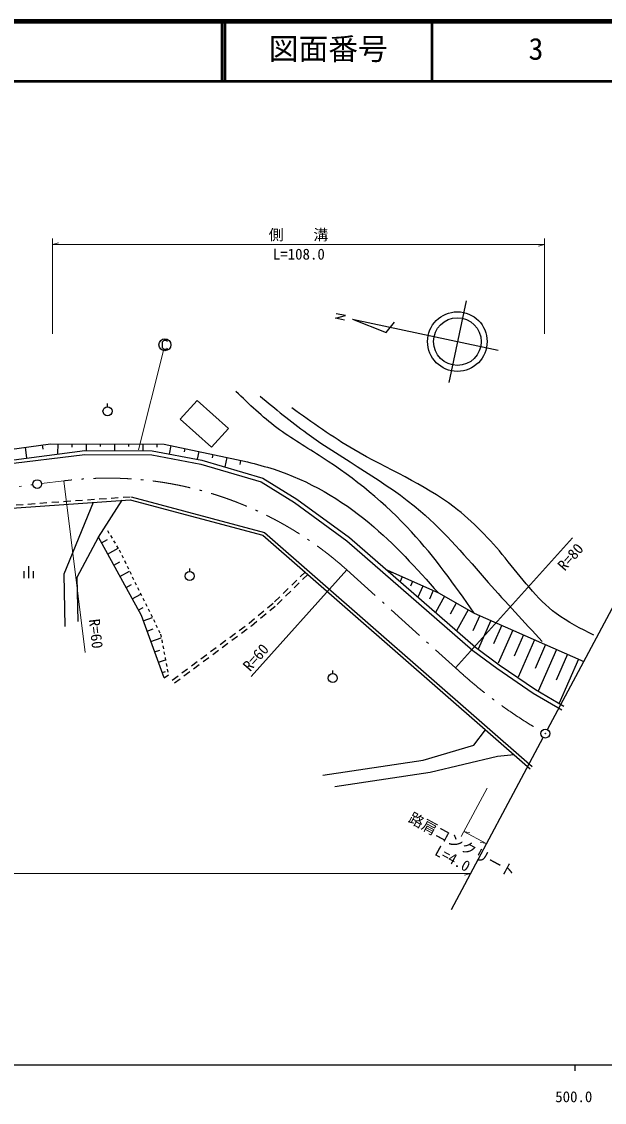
# Model space of a CAD drawing. Units: millimetres, scale not verified. Extents: x 40000 to 680000, y 20000 to 380000.
# Drawn here: x 475150 to 572979, y 198715 to 380000 of the extents above; entities that cross this region are included whole.
import ezdxf
from ezdxf.enums import TextEntityAlignment as Align

# ---------------------------------------------------------------- set-up
doc = ezdxf.new("R2010")
doc.units = ezdxf.units.MM
doc.header["$LTSCALE"] = 1000
for name, pattern in [('USER1', [1, 0.5, -0.5]), ('USER2', [2, 1.2, -0.8]), ('USER4', [10, 6.4, -1.6, 0.4, -1.6])]:
    doc.linetypes.add(name, pattern=pattern)
for name, color, linetype, lineweight in [('M-BGD', 7, 'Continuous', 25), ('M-BMK', 2, 'USER4', 13), ('M-OTRS', 6, 'Continuous', 25), ('M-STR-HTXT', 7, 'Continuous', 13), ('M-STR-STRC', 7, 'Continuous', 25), ('M-TTL', 2, 'Continuous', 140), ('M-TTL-BAND', 7, 'Continuous', 25), ('M-TTL-LINE', 7, 'Continuous', 50)]:
    doc.layers.add(name, color=color, linetype=linetype, lineweight=lineweight)
doc.layers.add('M-BMK-SRVR', color=3, linetype='Continuous')
doc.layers.add('M-TTL-TXT', color=7, linetype='Continuous')
doc.styles.add('ＭＳ ゴシック', font='')
doc.styles.get('ＭＳ ゴシック').set_extended_font_data('MS Gothic')

# ---------------------------------------------------------------- blocks, each defined once
blk = doc.blocks.new('MARK5C10L10W1')
at = {"color": 3, "linetype": 'Continuous', "lineweight": 25}
blk.add_circle((0, 0), 0.05, dxfattribs=at)
blk = doc.blocks.new('MARK28C15L14W1')
at = {"color": 7, "linetype": 'Continuous', "lineweight": 13}
blk.add_line((0, 0), (0.014, -0.05), dxfattribs=at)
blk = doc.blocks.new('MARK1119C15L7W1')
at = {"color": 7, "linetype": 'Continuous', "lineweight": 25}
blk.add_line((0, 0.024), (0, 0.05), dxfattribs=at)
blk.add_circle((0, -0.014), 0.038, dxfattribs=at)
blk = doc.blocks.new('MARK1085C15L13W1')
at = {"color": 7, "linetype": 'Continuous', "lineweight": 25}
blk.add_lwpolyline([(0.022, 0.024), (0.018, 0.03), (0.01, 0.036), (-0.008, 0.036), (-0.016, 0.03), (-0.022, 0.022), (-0.022, -0.022), (-0.016, -0.03), (-0.008, -0.036), (0.01, -0.036), (0.018, -0.032), (0.022, -0.026)], dxfattribs=at)
blk.add_circle((0, 0), 0.05, dxfattribs=at)

msp = doc.modelspace()

# ---------------------------------------------------------------- linework, layer by layer
at = {"layer": 'M-BGD'}
for p, q in [((549751, 333175), (546840, 319481)), ((530689, 330071), (536350, 327845)), ((530689, 330071), (555143, 324872)), ((536350, 327845), (537744, 329594)), ((475741, 308598), (475991, 306796)), ((478591, 308993), (478692, 308263)), ((481206, 309188), (481202, 307478)), ((483586, 309182), (483585, 308625)), ((485966, 309177), (485964, 308071)), ((488347, 309172), (488346, 308726)), ((490727, 309167), (490725, 308044)), ((493108, 309162), (493107, 308709)), ((495488, 309157), (495486, 308017)), ((497868, 309152), (497867, 308635)), ((500227, 308899), (499922, 307471)), ((502565, 308398), (502447, 307849)), ((471706, 306236), (485748, 308072)), ((504902, 307897), (504621, 306581)), ((507240, 307397), (507119, 306831)), ((509577, 306896), (509238, 305311)), ((511915, 306395), (511764, 305693)), ((488553, 292571), (489566, 293126)), ((489584, 290692), (491355, 291664)), ((476300, 288643), (476300, 286643)), ((490615, 288813), (491642, 289377)), ((475500, 287843), (475500, 286643)), ((477100, 287843), (477100, 286643)), ((491645, 286935), (493274, 287828)), ((537301, 287636), (537230, 287475)), ((539036, 286865), (538680, 286065)), ((492676, 285056), (493603, 285565)), ((540770, 286095), (540415, 285294)), ((542505, 285324), (541675, 283457)), ((493707, 283178), (495167, 283979)), ((544239, 284554), (543599, 283113)), ((546112, 283606), (544602, 280909)), ((494738, 281299), (495563, 281752)), ((548123, 282480), (547076, 280610)), ((550134, 281355), (548153, 277817)), ((495570, 279490), (497100, 280048)), ((552060, 280386), (550917, 277799)), ((553901, 279572), (551768, 274743)), ((496203, 277751), (497234, 278127)), ((555742, 278759), (554365, 275642)), ((557583, 277946), (555127, 272385)), ((496837, 276012), (498590, 276650)), ((559425, 277132), (557854, 273577)), ((561266, 276319), (558487, 270028)), ((497471, 274273), (498355, 274595)), ((563107, 275506), (561343, 271512)), ((564948, 274692), (561864, 267710)), ((566789, 273879), (564883, 269563)), ((498104, 272534), (499301, 272970)), ((568631, 273066), (565360, 265663)), ((498738, 270795), (499289, 270995)), ((499055, 269925), (499792, 270429))]:
    msp.add_line(p, q, dxfattribs=at)
for points in [[(529326, 329915), (527816, 330236), (529497, 330698), (527979, 331012)], [(471467, 308005), (480015, 309190), (499059, 309149), (513084, 306145)], [(439210, 301052), (449424, 302609), (471923, 305712), (485744, 307372)], [(485744, 307372), (497020, 307308), (505215, 305756), (515349, 302799), (520947, 299327), (529761, 292903), (550893, 274503), (554908, 271527), (561040, 267381), (565831, 264576)], [(485748, 308072), (497088, 308008), (505378, 306438), (515637, 303444), (521338, 299908), (530197, 293451), (551332, 275049), (555312, 272098), (561413, 267974), (566185, 265180)], [(390114, 263769), (399355, 271446), (405620, 276800), (410824, 280514), (415603, 283483), (420926, 286204), (426477, 288728), (432376, 290893), (438838, 292745), (446414, 294335), (470290, 298160), (493386, 299809)], [(487168, 299365), (482219, 287342), (482413, 278537)], [(484663, 279390), (484469, 286799), (488038, 293510), (492059, 299714)], [(493386, 299809), (515657, 293851), (560505, 254688)], [(493515, 300292), (515899, 294304), (560834, 255065)], [(499055, 269925), (495253, 280360), (488038, 293510)], [(536434, 288021), (545106, 284169), (551139, 280792), (569551, 272659)], [(525692, 253596), (542574, 256141), (551046, 258623), (553037, 261210)], [(557853, 257004), (555049, 256730), (543753, 254062), (527740, 251672)]]:
    msp.add_lwpolyline(points, dxfattribs=at)
msp.add_lwpolyline([(501775, 313307), (507024, 308602), (509859, 311765), (504610, 316469)], close=True, dxfattribs=at)
at = {"layer": 'M-BGD', "linetype": 'USER2'}
for points in [[(389794, 264153), (399033, 271829), (405312, 277194), (410546, 280930), (415357, 283919), (420708, 286655), (426287, 289191), (432220, 291369), (438718, 293231), (446323, 294827), (470233, 298657), (493350, 300307)], [(500443, 269553), (513347, 279125), (517622, 282669), (522788, 287689)], [(500800, 269072), (513718, 278653), (518023, 282222), (523207, 287259)]]:
    msp.add_lwpolyline(points, dxfattribs=at)
at = {"layer": 'M-BGD', "linetype": 'USER1'}
msp.add_lwpolyline([(489551, 294635), (491529, 291376), (498473, 277256), (499792, 270429)], dxfattribs=at)
at = {"layer": 'M-BGD'}
for radius in [5000, 4000]:
    msp.add_circle((548296, 326328), radius, dxfattribs=at)
for points, knots in [([(551139, 280792), (547816, 285489), (544493, 290186), (540616, 294403), (536214, 299191), (531099, 303361), (525606, 306902), (523052, 308549), (520417, 310060), (518003, 311868), (515564, 313695), (513350, 315827), (511137, 317958)], [0, 0, 0, 0, 1, 1, 1, 2, 2, 2, 3, 3, 3, 4, 4, 4, 4]), ([(515171, 317182), (517737, 315055), (520303, 312928), (523007, 310975), (529279, 306447), (536294, 302861), (542131, 297864), (546280, 294313), (549834, 290050), (553489, 285925), (556462, 282570), (559502, 279308), (562541, 276045)], [0, 0, 0, 0, 1, 1, 1, 2, 2, 2, 3, 3, 3, 4, 4, 4, 4]), ([(571231, 277092), (569030, 278180), (566830, 279268), (564908, 280700), (561560, 283192), (559055, 286726), (556334, 290035), (553735, 293195), (550940, 296151), (547751, 298569), (542643, 302443), (536524, 304940), (530932, 308210), (527320, 310322), (523928, 312757), (520536, 315192)], [0, 0, 0, 0, 1, 1, 1, 2, 2, 2, 3, 3, 3, 4, 4, 4, 5, 5, 5, 5]), ([(513084, 306145), (514573, 305760), (516063, 305374), (517528, 304904), (523347, 303035), (528775, 299825), (533497, 295906), (537749, 292377), (541428, 288273), (545106, 284169)], [0, 0, 0, 0, 1, 1, 1, 2, 2, 2, 3, 3, 3, 3])]:
    msp.add_open_spline(points, degree=3, knots=knots, dxfattribs=at)
at = {"layer": 'M-BMK'}
for p, q in [((478511, 302509), (482232, 302971)), ((446933, 298594), (477022, 302325)), ((529761, 288018), (548003, 271594))]:
    msp.add_line(p, q, dxfattribs=at)
for centre, radius, start, end in [((489616, 243427), 60000, 48.00293, 97.06882), ((602426, 330231), 80000, 227.1346, 239.98979)]:
    msp.add_arc(centre, radius, start, end, dxfattribs=at)
at = {"layer": 'M-OTRS'}
for p, q in [((563418, 261245), (576004, 284794)), ((547293, 231076), (562711, 259922))]:
    msp.add_line(p, q, dxfattribs=at)
for radius in [31.3, 31.3, 25, 25, 18.8, 18.8, 12.5, 12.5, 6.3]:
    msp.add_circle((563064, 260584), radius, dxfattribs=at)
at = {"layer": 'M-STR-HTXT'}
for p, q in [((480346, 327614), (480346, 343626)), ((562916, 343626), (562916, 327614)), ((480346, 342626), (562916, 342626)), ((494746, 308186), (498961, 324818)), ((482232, 302971), (485806, 274152)), ((548003, 271594), (567639, 293404)), ((529761, 288018), (513663, 270137)), ((548909, 243287), (553319, 251419)), ((553138, 242131), (549386, 244167)), ((412476, 237092), (550509, 237092))]:
    msp.add_line(p, q, dxfattribs=at)
at = {"layer": 'M-TTL'}
msp.add_line((680000, 380000), (40000, 380000), dxfattribs=at)
at = {"layer": 'M-TTL-BAND'}
for p, q in [((40000, 205000), (579000, 205000)), ((568000, 205000), (568000, 204000))]:
    msp.add_line(p, q, dxfattribs=at)
at = {"layer": 'M-TTL-LINE'}
for p, q in [((508746, 380000), (508746, 370000)), ((509246, 380000), (509246, 370000)), ((543996, 380000), (543996, 370000)), ((40000, 370000), (680000, 370000))]:
    msp.add_line(p, q, dxfattribs=at)

# ---------------------------------------------------------------- block references
at = {"layer": 'M-BGD', "xscale": 20000, "yscale": 20000}
for p in [(489571, 314930), (503371, 287285), (527388, 270162)]:
    msp.add_blockref('MARK1119C15L7W1', p, dxfattribs=at)
at = {"layer": 'M-BMK-SRVR', "xscale": 15000, "yscale": 15000}
for p in [(477766, 302417), (563064, 260584)]:
    msp.add_blockref('MARK5C10L10W1', p, dxfattribs=at)
at = {"layer": 'M-STR-HTXT', "xscale": 20000, "yscale": 20000}
for p, rotation in [((480346, 342626), 90), ((562916, 342626), 270), ((549386, 244167), 61.52723), ((553138, 242131), 241.52723), ((550509, 237092), 270)]:
    msp.add_blockref('MARK28C15L14W1', p, dxfattribs=dict(at, rotation=rotation))
at = {"layer": 'M-STR-STRC', "xscale": 20000, "yscale": 20000}
msp.add_blockref('MARK1085C15L13W1', (499207, 325787), dxfattribs=at)

# ---------------------------------------------------------------- texts
at = {"layer": 'M-STR-HTXT', "style": 'ＭＳ ゴシック'}
msp.add_text('L=108.0', height=1833, dxfattribs=at).set_placement((517319, 339532), align=Align.BOTTOM_LEFT)
for s, rotation, p in [('R=80', 48.7, (566740, 287371)), ('R=60', 276.6, (485893, 279635)), ('R=60', 48.7, (513915, 270520)), ('路肩コンクリート', 331.5, (539640, 245372)), ('L=4.0', 331.5, (544067, 239816))]:
    msp.add_text(s, height=1833, rotation=rotation, dxfattribs=at).set_placement(p, align=Align.BOTTOM_LEFT)
at = {"layer": 'M-STR-HTXT', "insert": (516631, 343126), "char_height": 1833, "attachment_point": 7, "style": 'ＭＳ ゴシック'}
msp.add_mtext('\\T3;側溝', dxfattribs=at)
at = {"layer": 'M-TTL-BAND', "style": 'ＭＳ ゴシック'}
msp.add_text('500.0', height=1833, dxfattribs=at).set_placement((564719, 198195), align=Align.BOTTOM_LEFT)
at = {"layer": 'M-TTL-TXT', "style": 'ＭＳ ゴシック'}
for s, p in [('図面番号', (516621, 372500)), ('3', (560246, 372500))]:
    msp.add_text(s, height=3666, dxfattribs=at).set_placement(p, align=Align.BOTTOM_LEFT)

doc.saveas('drawing.dxf')
